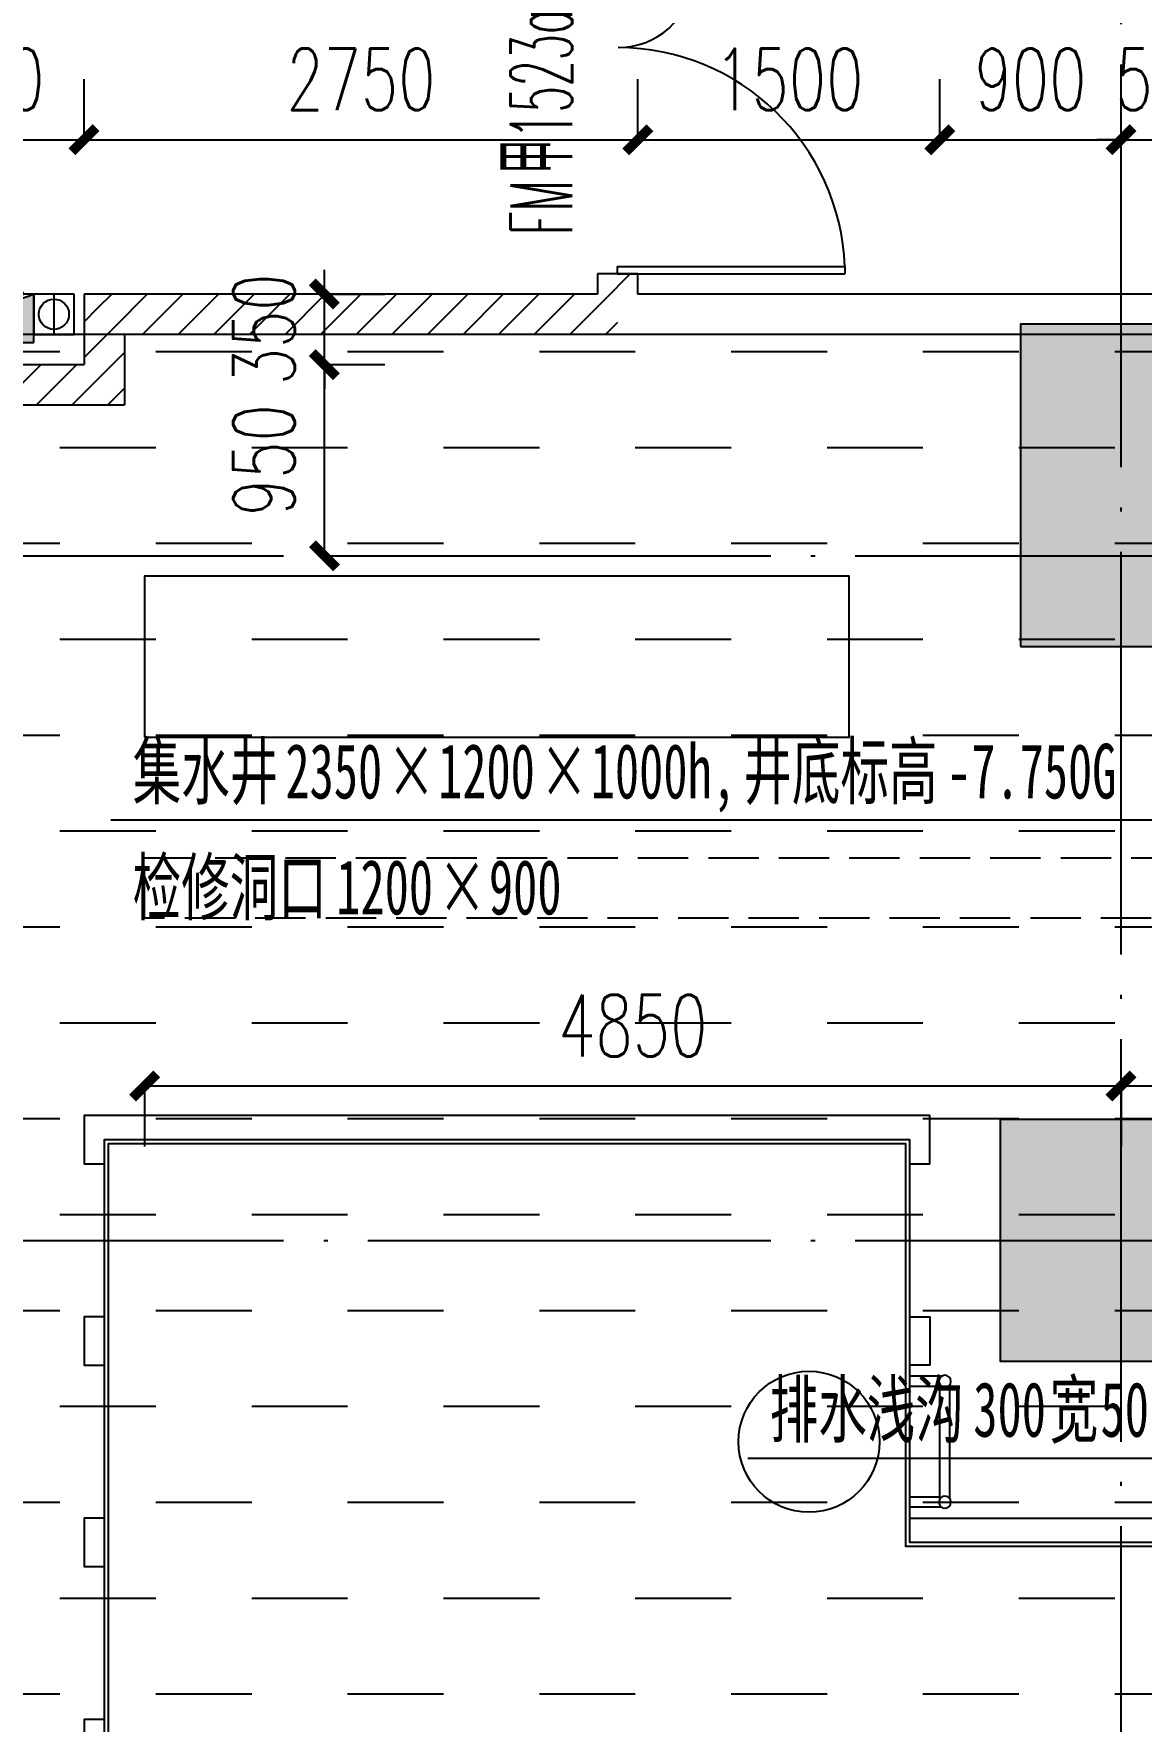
# Model space of a CAD drawing. Header units: millimetres. Extents: x 12325263 to 13848842, y -1463133 to 573208.
# Drawn here: x 12592397 to 12597897, y -891675 to -883294 of the extents above; entities that cross this region are included whole.
import ezdxf
from ezdxf.xclip import XClip

# ---------------------------------------------------------------- set-up
doc = ezdxf.new("R2010")
doc.units = ezdxf.units.MM
doc.header["$LTSCALE"] = 1000
doc.header["$XCLIPFRAME"] = 0
doc.linetypes.add('DASH', pattern=[0.35, 0.25, -0.1])
doc.linetypes.add('DOTE', pattern=[2.42, 2, -0.2, 0.02, -0.2])
for name, color, linetype in [('#s-灭火器', 20, 'Continuous'), ('A-ANNO-DIMS', 83, 'Continuous'), ('A-AXIS', 16, 'DOTE'), ('A-COLS', 6, 'Continuous'), ('A-WALL', 5, 'Continuous'), ('A-WALL-PATT', 8, 'Continuous'), ('A_WALL(防火墙)', 151, 'Continuous'), ('AXIS', 3, 'Continuous'), ('DOOR_FIRE', 1, 'Continuous'), ('DOOR_FIRE_TEXT', 7, 'Continuous'), ('EQUIP_消火栓', 7, 'Continuous'), ('PUB_DIM', 83, 'Continuous'), ('PUB_HATCH', 8, 'Continuous'), ('PUB_TEXT', 7, 'Continuous'), ('S-SB', 40, 'Continuous'), ('S-压力废水', 110, '压力废水管'), ('S-截水沟', 80, 'DASH'), ('S-文字', 40, 'Continuous'), ('S-给水-DIM', 50, 'Continuous'), ('VPIPE-消防高', 3, 'Continuous'), ('WALL', 5, 'Continuous'), ('WALL-SHATCH', 8, 'Continuous'), ('公寓机动车库', 23, 'Continuous'), ('建筑-楼板开洞', 251, 'Continuous'), ('水条件', 1, 'Continuous')]:
    doc.layers.add(name, color=color, linetype=linetype)
doc.styles.add('_TCH_DIM_T3', font='SIMPLEX.shx', dxfattribs={"width": 0.705882, "bigfont": 'GBCBIG.shx'})
doc.styles.add('_TCH_WINDOW', font='SIMPLEX', dxfattribs={"width": 0.7, "height": 3.5, "bigfont": 'GBCBIG'})
doc.styles.add('TITXV', font='', dxfattribs={"width": 0.7})
doc.styles.add('宋体', font='', dxfattribs={"width": 0.65})
doc.styles.get('TITXV').set_extended_font_data('SimSun')
doc.styles.get('宋体').set_extended_font_data('SimSun')
doc.linetypes.add('压力废水管', pattern='A,1,-0.25,1,-0.25,["FY",TITXV,S=0.2,R=0,X=-0.1,Y=-0.1],-0.2', length=2.7)
doc.dimstyles.new('_TCH_ARCH&&120', dxfattribs={"dimtxt": 306, "dimasz": 120, "dimexe": 300, "dimexo": 360, "dimgap": 147, "dimtad": 1, "dimdec": 0, "dimzin": 0, "dimdsep": 46, "dimtxsty": '_TCH_DIM_T3', "dimblk": 'ARCHTICK', "dimcen": 0.09, "dimclrt": 7, "dimazin": 2, "dimtfac": 1, "dimtdec": 0, "dimtix": 1, "dimtmove": 2, "dimatfit": 3, "dimfxl": 1, "dimfxlon": 1, "dimtolj": 1, "dimtzin": 0, "dimarcsym": 0})
pattern_1 = [(45, (0, 89.76), (-88.388383, 88.388383), [])]

# ---------------------------------------------------------------- blocks, each defined once
blk = doc.blocks.new('adgshg13-A$C7F010FC0')
at = {"layer": 'WALL-SHATCH'}
h = blk.add_hatch(color=256, dxfattribs=at)
h.dxf.hatch_style = 1
h.paths.add_polyline_path([(-60384.2, -16880.9), (-763.2, 197.5), (12587.6, -13153.3), (12587.6, -157996), (-162964.9, -188820.4), (-171262.4, -180522.9), (-171262.4, -31310.9), (-150707.2, -10755.7), (-131860.1, -7980.9), (-99162.4, -7980.9), (-99162.4, -4980.9), (-76620.4, -4980.9), (-70107.7, -16880.9)], flags=16)
h.paths.add_polyline_path([(-60091.2, -16380.9), (-646.9, 646.9), (12987.6, -12987.6), (12987.6, -158331.9), (-163100.6, -189250.4), (-171662.4, -180688.6), (-171662.4, -31145.2), (-150777.9, -10260.7), (-131896.7, -7480.9), (-99562.4, -7480.9), (-99562.4, -4580.9), (-76365.6, -4580.9), (-69907.5, -16380.9)])
blk = doc.blocks.new('A$C4C7A72D3')
at = {"layer": 'WALL', "color": 1}
blk.add_blockref('adgshg13-A$C7F010FC0', (210433, 205503.6), dxfattribs=at)
blk = doc.blocks.new('qlzw')
at = {"layer": 'A-AXIS'}
for p, q in [((12464366.8, 979489.8), (12464366.8, 1082089.8)), ((12404966.8, 995989.8), (12486866.8, 995989.8)), ((12404966.8, 992589.8), (12485416.8, 992589.8))]:
    blk.add_line(p, q, dxfattribs=at)
blk = doc.blocks.new('_FZH')
blk.add_lwpolyline([(-0.5, -0.5), (0.5, -0.5), (0.5, 0.5), (-0.5, 0.5)], close=True)
at = {"layer": 'PUB_HATCH'}
blk.add_solid([(-0.5, -0.5), (0.5, -0.5), (-0.5, 0.5), (0.5, 0.5)], dxfattribs=at)
blk = doc.blocks.new('asdfdsfds')
at = {"layer": 'A-COLS', "xscale": 1000, "yscale": 1600, "zscale": 1600}
blk.add_blockref('_FZH', (-6500, 350), dxfattribs=at)
at = {"layer": 'A-COLS', "xscale": 1200, "yscale": 1200, "zscale": 1200, "rotation": 270}
blk.add_blockref('_FZH', (-6500, -3400), dxfattribs=at)
blk = doc.blocks.new('A$C633C4645')
at = {"layer": 'S-SB'}
for p, q in [((158.4, 50), (0, 50)), ((150, 0), (0, 0)), ((150, 8.4), (150, -558.4)), ((200, 8.4), (200, -558.4)), ((150, -550), (0, -550)), ((158.4, -600), (0, -600))]:
    blk.add_line(p, q, dxfattribs=at)
for centre in [(175, 25), (175, -575)]:
    blk.add_circle(centre, 30, dxfattribs=at)
blk = doc.blocks.new('A$C6D4066EB')
at = {"layer": 'S-SB', "color": 7}
for points in [[(-549.7, -2520.1), (-449.7, -2520.1), (-449.7, -2280.1), (-4649.7, -2280.1), (-4649.7, -2520.1), (-4549.7, -2520.1)], [(-4549.7, -3280.1), (-4649.7, -3280.1), (-4649.7, -3520.1), (-4549.7, -3520.1)], [(-549.7, -3280.1), (-449.7, -3280.1), (-449.7, -3520.1), (-549.7, -3520.1)], [(-4549.7, -4280.1), (-4649.7, -4280.1), (-4649.7, -4520.1), (-4549.7, -4520.1)], [(-549.7, -4280.1), (1550.3, -4280.1), (1550.3, -4520.1), (1450.3, -4520.1)], [(-4549.7, -5280.1), (-4649.7, -5280.1), (-4649.7, -5520.1), (-4549.7, -5520.1)]]:
    blk.add_lwpolyline(points, dxfattribs=at)
at = {"layer": 'S-SB'}
blk.add_circle((-1049.7, -3900.1), 350, dxfattribs=at)
at = {"layer": 'S-截水沟'}
blk.add_lwpolyline([(1400, 200), (1400, -1000.1), (7700, -1000.1), (7700, -1300.1), (3050, -1300.1), (3050, -10499.1), (2750, -10499.1), (2750, -1300.1), (-4349.7, -1300.1), (-4349.7, -1000.1), (1100, -1000.1), (1100, 200)], dxfattribs=at)
at = {"layer": 'S-文字'}
blk.add_lwpolyline([(1450.3, -10400.1), (1450.3, -4400.1), (-549.7, -4400.1), (-549.7, -2400.1), (-549.7, -2400.1), (-549.7, -2400.1), (-4549.7, -2400.1), (-4549.7, -10400.1), (1450.3, -10400.1)], dxfattribs=at)
blk.add_lwpolyline([(1430.3, -10380.1), (1430.3, -4420.1), (-569.7, -4420.1), (-569.7, -2420.1), (-4529.7, -2420.1), (-4529.7, -10380.1)], close=True, dxfattribs=at)
at = {"layer": 'S-给水-DIM'}
blk.add_lwpolyline([(-4349.7, -400.1), (-849.7, -400.1), (-849.7, 399.9), (-4349.7, 399.9)], close=True, dxfattribs=at)
at = {"layer": 'S-SB', "xscale": -1, "rotation": 180}
blk.add_blockref('A$C633C4645', (-549.7, -4175.1), dxfattribs=at)
blk = doc.blocks.new('管位')
at = {"layer": '水条件'}
blk.add_line((12573126, 675360.4), (12573126, 675160.4), dxfattribs=at)
blk.add_lwpolyline([(12573026, 675360.4), (12573226, 675360.4), (12573226, 675160.4), (12573026, 675160.4)], close=True, dxfattribs=at)
blk = doc.blocks.new('灭火器')
at = {"layer": '#s-灭火器', "ltscale": 1000}
for points in [[(292444.1, 59706.6), (292144.1, 59706.6), (292294.1, 59446.8)], [(292744.1, 59706.6), (292444.1, 59706.6), (292594.1, 59446.8)]]:
    blk.add_hatch(color=256, dxfattribs=at).paths.add_polyline_path(points)
for points in [[(292294.1, 59446.8), (292444.1, 59706.6), (292144.1, 59706.6)], [(292594.1, 59446.8), (292744.1, 59706.6), (292444.1, 59706.6)]]:
    blk.add_lwpolyline(points, close=True, dxfattribs=at)
blk = doc.blocks.new('$TWTSYS$00000508')
for p, q in [((-0.5, 0.5), (0.324, 1.224)), ((-0.5, 0.5), (-0.5, -0.5)), ((-0.5, -0.5), (0.5, 0.5)), ((0.5, 0.5), (-0.5, 0.5)), ((0.5, -0.5), (0.5, 0.5)), ((-0.5, -0.5), (0.5, -0.5))]:
    blk.add_line(p, q)
blk.add_solid([(0.5, -0.5), (0.5, 0.5), (-0.5, -0.5)])
blk = doc.blocks.new('消火栓')
at = {"layer": '#s-灭火器', "rotation": 180.0000000000001}
blk.add_blockref('灭火器', (12864422.1, 734931.8), dxfattribs=at)
at = {"layer": 'EQUIP_消火栓', "xscale": 700, "yscale": 240, "zscale": 700}
blk.add_blockref('$TWTSYS$00000508', (12571977.9, 675105.2), dxfattribs=at)
blk = doc.blocks.new('asdfasfasdfsdf')
at = {"layer": 'VPIPE-消防高'}
blk.add_circle((23900, -16050), 75, dxfattribs=at)
blk.add_blockref('消火栓', (-12548527.9, -691175.2))
at = {"layer": '水条件', "xscale": -1}
blk.add_blockref('管位', (12597026, -691310.4), dxfattribs=at)
blk = doc.blocks.new('_ArchTick')
at = {"color": 0, "linetype": 'ByBlock', "const_width": 0.4}
blk.add_lwpolyline([(-0.5, -0.5), (0.5, 0.5)], dxfattribs=at)
blk = doc.blocks.new('*D4110')
at = {"layer": 'A-ANNO-DIMS', "color": 0, "lineweight": -2, "transparency": 16777216}
for p, q in [((12592947.1, -888519), (12592947.1, -888820)), ((12592947.1, -888520), (12597796.8, -888520)), ((12597796.8, -888519), (12597796.8, -888820))]:
    blk.add_line(p, q, dxfattribs=at)
at = {"layer": 'Defpoints', "color": 0, "transparency": 16777216}
for p in [(12592947.1, -887687), (12597796.8, -887687), (12597796.8, -888520)]:
    blk.add_point(p, dxfattribs=at)
at = {"layer": 'A-ANNO-DIMS', "color": 0, "lineweight": -2, "transparency": 16777216, "xscale": 120, "yscale": 120, "zscale": 120, "rotation": 180}
blk.add_blockref('_ArchTick', (12592947.1, -888520), dxfattribs=at)
at = {"layer": 'A-ANNO-DIMS', "color": 0, "lineweight": -2, "transparency": 16777216, "xscale": 120, "yscale": 120, "zscale": 120}
blk.add_blockref('_ArchTick', (12597796.8, -888520), dxfattribs=at)
at = {"layer": 'A-ANNO-DIMS', "color": 7, "transparency": 16777216, "insert": (12595371.9, -888220), "char_height": 306, "attachment_point": 5, "style": '_TCH_DIM_T3'}
blk.add_mtext('\\A1;4850', dxfattribs=at)
blk = doc.blocks.new('*D4111')
at = {"layer": 'A-ANNO-DIMS', "color": 0, "lineweight": -2, "transparency": 16777216}
for p, q in [((12597796.8, -888519), (12597796.8, -888820)), ((12597796.8, -888520), (12600046.8, -888520)), ((12600046.8, -888519), (12600046.8, -888820))]:
    blk.add_line(p, q, dxfattribs=at)
at = {"layer": 'Defpoints', "color": 0, "transparency": 16777216}
for p in [(12597796.8, -887687), (12600046.8, -887687), (12600046.8, -888520)]:
    blk.add_point(p, dxfattribs=at)
at = {"layer": 'A-ANNO-DIMS', "color": 0, "lineweight": -2, "transparency": 16777216, "xscale": 120, "yscale": 120, "zscale": 120, "rotation": 180}
blk.add_blockref('_ArchTick', (12597796.8, -888520), dxfattribs=at)
at = {"layer": 'A-ANNO-DIMS', "color": 0, "lineweight": -2, "transparency": 16777216, "xscale": 120, "yscale": 120, "zscale": 120}
blk.add_blockref('_ArchTick', (12600046.8, -888520), dxfattribs=at)
at = {"layer": 'A-ANNO-DIMS', "color": 7, "transparency": 16777216, "insert": (12598921.8, -888220), "char_height": 306, "attachment_point": 5, "style": '_TCH_DIM_T3'}
blk.add_mtext('\\A1;2250', dxfattribs=at)
blk = doc.blocks.new('*D4359')
at = {"layer": 'A-ANNO-DIMS', "color": 0, "lineweight": -2, "transparency": 16777216}
for p, q in [((12593840, -884586.8), (12593840, -884466.8)), ((12593839, -884586.8), (12594140, -884586.8)), ((12593840, -884936.8), (12593840, -884586.8)), ((12593839, -884936.8), (12594140, -884936.8)), ((12593840, -884936.8), (12593840, -885056.8))]:
    blk.add_line(p, q, dxfattribs=at)
at = {"layer": 'Defpoints', "color": 0, "transparency": 16777216}
for p in [(12592896.8, -884586.8), (12593840, -884586.8), (12592896.8, -884936.8)]:
    blk.add_point(p, dxfattribs=at)
at = {"layer": 'A-ANNO-DIMS', "color": 0, "lineweight": -2, "transparency": 16777216, "xscale": 120, "yscale": 120, "zscale": 120}
for p, rotation in [((12593840, -884586.8), 270), ((12593840, -884936.8), 90)]:
    blk.add_blockref('_ArchTick', p, dxfattribs=dict(at, rotation=rotation))
at = {"layer": 'A-ANNO-DIMS', "color": 7, "transparency": 16777216, "insert": (12593540, -884761.8), "char_height": 306, "attachment_point": 5, "rotation": 90, "style": '_TCH_DIM_T3'}
blk.add_mtext('\\A1;350', dxfattribs=at)
blk = doc.blocks.new('*D4360')
at = {"layer": 'A-ANNO-DIMS', "color": 0, "lineweight": -2, "transparency": 16777216}
for p, q in [((12593839, -884936.8), (12594140, -884936.8)), ((12593840, -885886.8), (12593840, -884936.8)), ((12593839, -885886.8), (12594140, -885886.8))]:
    blk.add_line(p, q, dxfattribs=at)
at = {"layer": 'Defpoints', "color": 0, "transparency": 16777216}
for p in [(12592896.8, -884936.8), (12593840, -884936.8), (12592896.8, -885886.8)]:
    blk.add_point(p, dxfattribs=at)
at = {"layer": 'A-ANNO-DIMS', "color": 0, "lineweight": -2, "transparency": 16777216, "xscale": 120, "yscale": 120, "zscale": 120}
for p, rotation in [((12593840, -884936.8), 90), ((12593840, -885886.8), 270)]:
    blk.add_blockref('_ArchTick', p, dxfattribs=dict(at, rotation=rotation))
at = {"layer": 'A-ANNO-DIMS', "color": 7, "transparency": 16777216, "insert": (12593540, -885411.8), "char_height": 306, "attachment_point": 5, "rotation": 90, "style": '_TCH_DIM_T3'}
blk.add_mtext('\\A1;950', dxfattribs=at)
blk = doc.blocks.new('*D4584')
at = {"layer": 'Defpoints', "color": 0, "transparency": 16777216}
for p in [(12592646.8, -883820), (12591696.8, -884586.8), (12592646.8, -884586.8)]:
    blk.add_point(p, dxfattribs=at)
at = {"layer": 'PUB_DIM', "color": 0, "lineweight": -2, "transparency": 16777216}
for p, q in [((12591696.8, -883821), (12591696.8, -883520)), ((12592646.8, -883821), (12592646.8, -883520)), ((12591696.8, -883820), (12592646.8, -883820))]:
    blk.add_line(p, q, dxfattribs=at)
at = {"layer": 'PUB_DIM', "color": 0, "lineweight": -2, "transparency": 16777216, "xscale": 120, "yscale": 120, "zscale": 120, "rotation": 180}
blk.add_blockref('_ArchTick', (12591696.8, -883820), dxfattribs=at)
at = {"layer": 'PUB_DIM', "color": 0, "lineweight": -2, "transparency": 16777216, "xscale": 120, "yscale": 120, "zscale": 120}
blk.add_blockref('_ArchTick', (12592646.8, -883820), dxfattribs=at)
at = {"layer": 'PUB_DIM', "color": 7, "transparency": 16777216, "insert": (12592171.8, -883520), "char_height": 306, "attachment_point": 5, "style": '_TCH_DIM_T3'}
blk.add_mtext('\\A1;950', dxfattribs=at)
blk = doc.blocks.new('*D4585')
at = {"layer": 'Defpoints', "color": 0, "transparency": 16777216}
for p in [(12595396.8, -883820), (12592646.8, -884586.8), (12595396.8, -884586.8)]:
    blk.add_point(p, dxfattribs=at)
at = {"layer": 'PUB_DIM', "color": 0, "lineweight": -2, "transparency": 16777216}
for p, q in [((12592646.8, -883821), (12592646.8, -883520)), ((12595396.8, -883821), (12595396.8, -883520)), ((12592646.8, -883820), (12595396.8, -883820))]:
    blk.add_line(p, q, dxfattribs=at)
at = {"layer": 'PUB_DIM', "color": 0, "lineweight": -2, "transparency": 16777216, "xscale": 120, "yscale": 120, "zscale": 120, "rotation": 180}
blk.add_blockref('_ArchTick', (12592646.8, -883820), dxfattribs=at)
at = {"layer": 'PUB_DIM', "color": 0, "lineweight": -2, "transparency": 16777216, "xscale": 120, "yscale": 120, "zscale": 120}
blk.add_blockref('_ArchTick', (12595396.8, -883820), dxfattribs=at)
at = {"layer": 'PUB_DIM', "color": 7, "transparency": 16777216, "insert": (12594021.8, -883520), "char_height": 306, "attachment_point": 5, "style": '_TCH_DIM_T3'}
blk.add_mtext('\\A1;2750', dxfattribs=at)
blk = doc.blocks.new('*D4586')
at = {"layer": 'Defpoints', "color": 0, "transparency": 16777216}
for p in [(12596896.8, -883820), (12595396.8, -884586.8), (12596896.8, -884586.8)]:
    blk.add_point(p, dxfattribs=at)
at = {"layer": 'PUB_DIM', "color": 0, "lineweight": -2, "transparency": 16777216}
for p, q in [((12595396.8, -883821), (12595396.8, -883520)), ((12596896.8, -883821), (12596896.8, -883520)), ((12595396.8, -883820), (12596896.8, -883820))]:
    blk.add_line(p, q, dxfattribs=at)
at = {"layer": 'PUB_DIM', "color": 0, "lineweight": -2, "transparency": 16777216, "xscale": 120, "yscale": 120, "zscale": 120, "rotation": 180}
blk.add_blockref('_ArchTick', (12595396.8, -883820), dxfattribs=at)
at = {"layer": 'PUB_DIM', "color": 0, "lineweight": -2, "transparency": 16777216, "xscale": 120, "yscale": 120, "zscale": 120}
blk.add_blockref('_ArchTick', (12596896.8, -883820), dxfattribs=at)
at = {"layer": 'PUB_DIM', "color": 7, "transparency": 16777216, "insert": (12596146.8, -883520), "char_height": 306, "attachment_point": 5, "style": '_TCH_DIM_T3'}
blk.add_mtext('\\A1;1500', dxfattribs=at)
blk = doc.blocks.new('*D4587')
at = {"layer": 'Defpoints', "color": 0, "transparency": 16777216}
for p in [(12597796.8, -883820), (12596896.8, -884586.8), (12597796.8, -884586.8)]:
    blk.add_point(p, dxfattribs=at)
at = {"layer": 'PUB_DIM', "color": 0, "lineweight": -2, "transparency": 16777216}
for p, q in [((12596896.8, -883821), (12596896.8, -883520)), ((12597796.8, -883821), (12597796.8, -883520)), ((12596896.8, -883820), (12597796.8, -883820))]:
    blk.add_line(p, q, dxfattribs=at)
at = {"layer": 'PUB_DIM', "color": 0, "lineweight": -2, "transparency": 16777216, "xscale": 120, "yscale": 120, "zscale": 120, "rotation": 180}
blk.add_blockref('_ArchTick', (12596896.8, -883820), dxfattribs=at)
at = {"layer": 'PUB_DIM', "color": 0, "lineweight": -2, "transparency": 16777216, "xscale": 120, "yscale": 120, "zscale": 120}
blk.add_blockref('_ArchTick', (12597796.8, -883820), dxfattribs=at)
at = {"layer": 'PUB_DIM', "color": 7, "transparency": 16777216, "insert": (12597346.8, -883520), "char_height": 306, "attachment_point": 5, "style": '_TCH_DIM_T3'}
blk.add_mtext('\\A1;900', dxfattribs=at)
blk = doc.blocks.new('*D4588')
at = {"layer": 'Defpoints', "color": 0, "transparency": 16777216}
for p in [(12598296.8, -883820), (12597796.8, -884586.8), (12598296.8, -884586.8)]:
    blk.add_point(p, dxfattribs=at)
at = {"layer": 'PUB_DIM', "color": 0, "lineweight": -2, "transparency": 16777216}
for p, q in [((12597796.8, -883821), (12597796.8, -883520)), ((12598296.8, -883821), (12598296.8, -883520)), ((12597796.8, -883820), (12597676.8, -883820)), ((12597796.8, -883820), (12598296.8, -883820)), ((12598296.8, -883820), (12598416.8, -883820))]:
    blk.add_line(p, q, dxfattribs=at)
at = {"layer": 'PUB_DIM', "color": 0, "lineweight": -2, "transparency": 16777216, "xscale": 120, "yscale": 120, "zscale": 120}
blk.add_blockref('_ArchTick', (12597796.8, -883820), dxfattribs=at)
at = {"layer": 'PUB_DIM', "color": 0, "lineweight": -2, "transparency": 16777216, "xscale": 120, "yscale": 120, "zscale": 120, "rotation": 180}
blk.add_blockref('_ArchTick', (12598296.8, -883820), dxfattribs=at)
at = {"layer": 'PUB_DIM', "color": 7, "transparency": 16777216, "insert": (12598046.8, -883520), "char_height": 306, "attachment_point": 5, "style": '_TCH_DIM_T3'}
blk.add_mtext('\\A1;500', dxfattribs=at)
blk = doc.blocks.new('$DorLib2D$00000225')
at = {"color": 0}
for p, q in [((0.475, -0.0014), (0.475, 0.7521)), ((0.475, 0.7521), (0.5, 0.7521)), ((0.5, -0.0014), (0.5, 0.7521)), ((-0.5, 0), (-0.5, 0.252)), ((-0.475, 0.252), (-0.5, 0.252)), ((-0.475, 0), (-0.475, 0.252)), ((-0.475, 0), (-0.5, 0)), ((0.475, -0.0014), (0.5, -0.0014))]:
    blk.add_line(p, q, dxfattribs=at)
for centre, radius, start, end in [((0.5046, -0.0019), 0.7546, 92.2493, 179.7238), ((-0.5008, 0.0026), 0.2508, 359.7899, 84.0974)]:
    blk.add_arc(centre, radius, start, end, dxfattribs=at)

msp = doc.modelspace()

# ---------------------------------------------------------------- block references
ref = msp.add_blockref('A$C4C7A72D3', (12385714.9, -906209.5), dxfattribs=dict(rotation=350.041249254255))
XClip(ref).set_block_clipping_path([(223442.8584877662, 85923.1187333744), (220542.7961432356, 85923.1422391906), (220542.8579492103, 89292.823275506), (211526.9150355905, 89292.8101311298), (210631.4331447985, 94392.8080583527), (206113.3685902953, 94392.8025418455), (206001.4315187763, 95030.3127344656), (204376.2826588508, 94744.9613686837), (203364.4570056833, 100506.9030052917), (197947.3947122637, 99555.7482674252), (192482.3428474721, 130679.4765393781), (190118.7804593667, 130264.4504016289), (191623.4071957469, 121695.6427078634), (177046.6486519482, 119136.2011700841), (175707.6223907359, 126760.8483765714), (173902.988371335, 128026.4039125028), (169528.3854461554, 127258.2903269802), (169070.0967394859, 129868.3614864857), (163308.2517458182, 128856.6693391807), (163766.52659606, 126246.6171700556), (159679.1795131005, 125528.9180921423), (170669.6888374612, 62935.797914044), (167222.1989369914, 62330.4650948944), (167939.7759490944, 58243.6808593175), (171386.9528796654, 58848.2912487988), (172857.0656793863, 50477.0032648193), (165962.5026008021, 49266.4230898353), (168037.7813034765, 37447.1796448426), (140649.9584970828, 32638.2390106404), (115387.9799239188, 28202.5781787895), (95598.7254695911, 140907.4332163476), (226939.476109907, 163968.8668500402), (240128.6952811591, 88852.8973128139)])

# ---------------------------------------------------------------- next in the draw order: hatches: boundary and pattern name
at = {"layer": 'A-WALL-PATT'}
h = msp.add_hatch(dxfattribs=at)
h.set_pattern_fill('普通砖', color=256, scale=50, style=0)
h.set_pattern_definition(pattern_1)
h.paths.add_polyline_path([(12595396.8, -884586.8), (12595396.8, -884486.8), (12595196.8, -884486.8), (12595196.8, -884586.8), (12595296.8, -884653.5)])
h = msp.add_hatch(dxfattribs=at)
h.set_pattern_fill('普通砖', color=256, scale=50, style=0)
h.set_pattern_definition(pattern_1)
h.paths.add_polyline_path([(12595296.8, -884653.5), (12595196.8, -884586.8), (12592646.8, -884586.8), (12592846.8, -884786.8), (12595296.8, -884786.8)])
h = msp.add_hatch(dxfattribs=at)
h.set_pattern_fill('普通砖', color=256, scale=50, style=0)
h.set_pattern_definition(pattern_1)
h.paths.add_polyline_path([(12592846.8, -884786.8), (12592646.8, -884586.8), (12592646.8, -884936.8), (12592846.8, -885136.8)])
h = msp.add_hatch(dxfattribs=at)
h.set_pattern_fill('普通砖', color=256, scale=50, style=0)
h.set_pattern_definition(pattern_1)
h.paths.add_polyline_path([(12591696.8, -884936.8), (12591496.8, -885136.8), (12592846.8, -885136.8), (12592646.8, -884936.8)])
at = {"layer": '建筑-楼板开洞'}
h = msp.add_hatch(dxfattribs=at)
h.set_pattern_fill('DASH', color=256, scale=500)
h.set_pattern_definition([(0, (0, 0), (476.25, 476.25), [476.25, -476.25])])
h.paths.add_polyline_path([(12591296.8, -884786.8), (12591296.8, -897886.8), (12603196.8, -897886.8), (12603196.8, -889886.8), (12606896.8, -889886.8), (12606896.8, -884786.8)])

# ---------------------------------------------------------------- next in the draw order: linework, layer by layer
at = {"layer": 'A-WALL'}
for p, q in [((12598296.8, -884586.8), (12595396.8, -884586.8)), ((12598096.8, -884786.8), (12595296.8, -884786.8))]:
    msp.add_line(p, q, dxfattribs=at)
at = {"layer": 'A_WALL(防火墙)'}
for p, q in [((12595396.8, -884486.8), (12595196.8, -884486.8)), ((12595196.8, -884486.8), (12595196.8, -884586.8)), ((12595396.8, -884586.8), (12595396.8, -884486.8)), ((12595196.8, -884586.8), (12592646.8, -884586.8)), ((12592646.8, -884586.8), (12592646.8, -884936.8)), ((12595296.8, -884786.8), (12592846.8, -884786.8)), ((12592846.8, -884786.8), (12592846.8, -885136.8)), ((12591696.8, -884936.8), (12592646.8, -884936.8)), ((12591496.8, -885136.8), (12592846.8, -885136.8))]:
    msp.add_line(p, q, dxfattribs=at)
at = {"layer": 'AXIS'}
for p, q in [((12598060, -887200), (12592780, -887200)), ((12598963.6, -890370), (12595943.9, -890370))]:
    msp.add_line(p, q, dxfattribs=at)
at = {"layer": '公寓机动车库'}
msp.add_lwpolyline([(12591296.8, -884786.8), (12591296.8, -897886.8), (12603196.8, -897886.8), (12603196.8, -889886.8), (12606896.8, -889886.8), (12606896.8, -884786.8)], close=True, dxfattribs=at)

# ---------------------------------------------------------------- next in the draw order: block references
at = {"color": 2}
msp.add_blockref('qlzw', (133430, -1881876.5), dxfattribs=at)
for name, p in [('asdfdsfds', (12604296.8, -885886.8)), ('asdfasfasdfsdf', (12568596.8, -868636.8))]:
    msp.add_blockref(name, p)
at = {"layer": 'DOOR_FIRE', "xscale": 1500, "yscale": 1500, "zscale": 200, "rotation": 269.9999999992058}
msp.add_blockref('$DorLib2D$00000225', (12595296.8, -883736.8), dxfattribs=at)
at = {"layer": 'S-压力废水'}
msp.add_blockref('A$C6D4066EB', (12597296.8, -886386.9, 0), dxfattribs=at)
msp.add_blockref('A$C6D4066EB', (12597296.8, -886386.9, 0), dxfattribs=at)

# ---------------------------------------------------------------- next in the draw order: texts
at = {"layer": 'DOOR_FIRE_TEXT', "style": '_TCH_WINDOW'}
for s, height, width, p in [('1523a', 306, 0.494118, (12595070.9, -883813.9)), ('甲', 347.2, 0.7, (12595070.9, -883990.9)), ('FM', 306, 0.494118, (12595070.9, -884293.3))]:
    msp.add_text(s, height=height, rotation=90, dxfattribs=dict(at, width=width)).set_placement(p)
at = {"layer": 'PUB_TEXT', "style": '宋体', "width": 0.65}
for s, p in [('集水井', (12592888, -887092)), ('2350', (12593646.3, -887092)), ('×', (12594151.8, -887092)), ('1200', (12594404.6, -887092)), ('×', (12594910.1, -887092)), ('1000h,', (12595162.8, -887092)), ('井底标高', (12595921.1, -887092)), ('-7.750G', (12596932.2, -887092)), ('检修洞口', (12592888, -887668)), ('1200', (12593899, -887668)), ('×', (12594404.6, -887668)), ('900', (12594657.3, -887668)), ('排水浅沟', (12596051.9, -890262)), ('宽', (12597442.1, -890262)), ('300', (12597063, -890262)), ('50', (12597694.9, -890262))]:
    msp.add_text(s, height=271.9, dxfattribs=at).set_placement(p)

# ---------------------------------------------------------------- next in the draw order: dimensions: what is measured, and where the dimension line sits
at = {"layer": 'A-ANNO-DIMS'}
for p1, p2, distance, picture, middle in [((12592896.8, -884936.8), (12592896.8, -884586.8), -943.2, '*D4359', (12593540, -884761.8)), ((12592896.8, -885886.8), (12592896.8, -884936.8), -943.2, '*D4360', (12593540, -885411.8)), ((12592947.1, -887687), (12597796.8, -887687), -833, '*D4110', (12595371.9, -888220)), ((12597796.8, -887687), (12600046.8, -887687), -833, '*D4111', (12598921.8, -888220))]:
    dim = msp.add_aligned_dim(p1=p1, p2=p2, distance=distance, dimstyle='_TCH_ARCH&&120', dxfattribs=at)
    dim.commit()
    dim.dimension.update_dxf_attribs({"geometry": picture, "text_midpoint": middle})
at = {"layer": 'PUB_DIM'}
for p1, p2, picture, middle in [((12591696.8, -884586.8), (12592646.8, -884586.8), '*D4584', (12592171.8, -883520)), ((12592646.8, -884586.8), (12595396.8, -884586.8), '*D4585', (12594021.8, -883520)), ((12595396.8, -884586.8), (12596896.8, -884586.8), '*D4586', (12596146.8, -883520)), ((12596896.8, -884586.8), (12597796.8, -884586.8), '*D4587', (12597346.8, -883520)), ((12597796.8, -884586.8), (12598296.8, -884586.8), '*D4588', (12598046.8, -883520))]:
    dim = msp.add_aligned_dim(p1=p1, p2=p2, distance=766.8, dimstyle='_TCH_ARCH&&120', dxfattribs=at)
    dim.commit()
    dim.dimension.update_dxf_attribs({"geometry": picture, "text_midpoint": middle})

doc.saveas('drawing.dxf')
